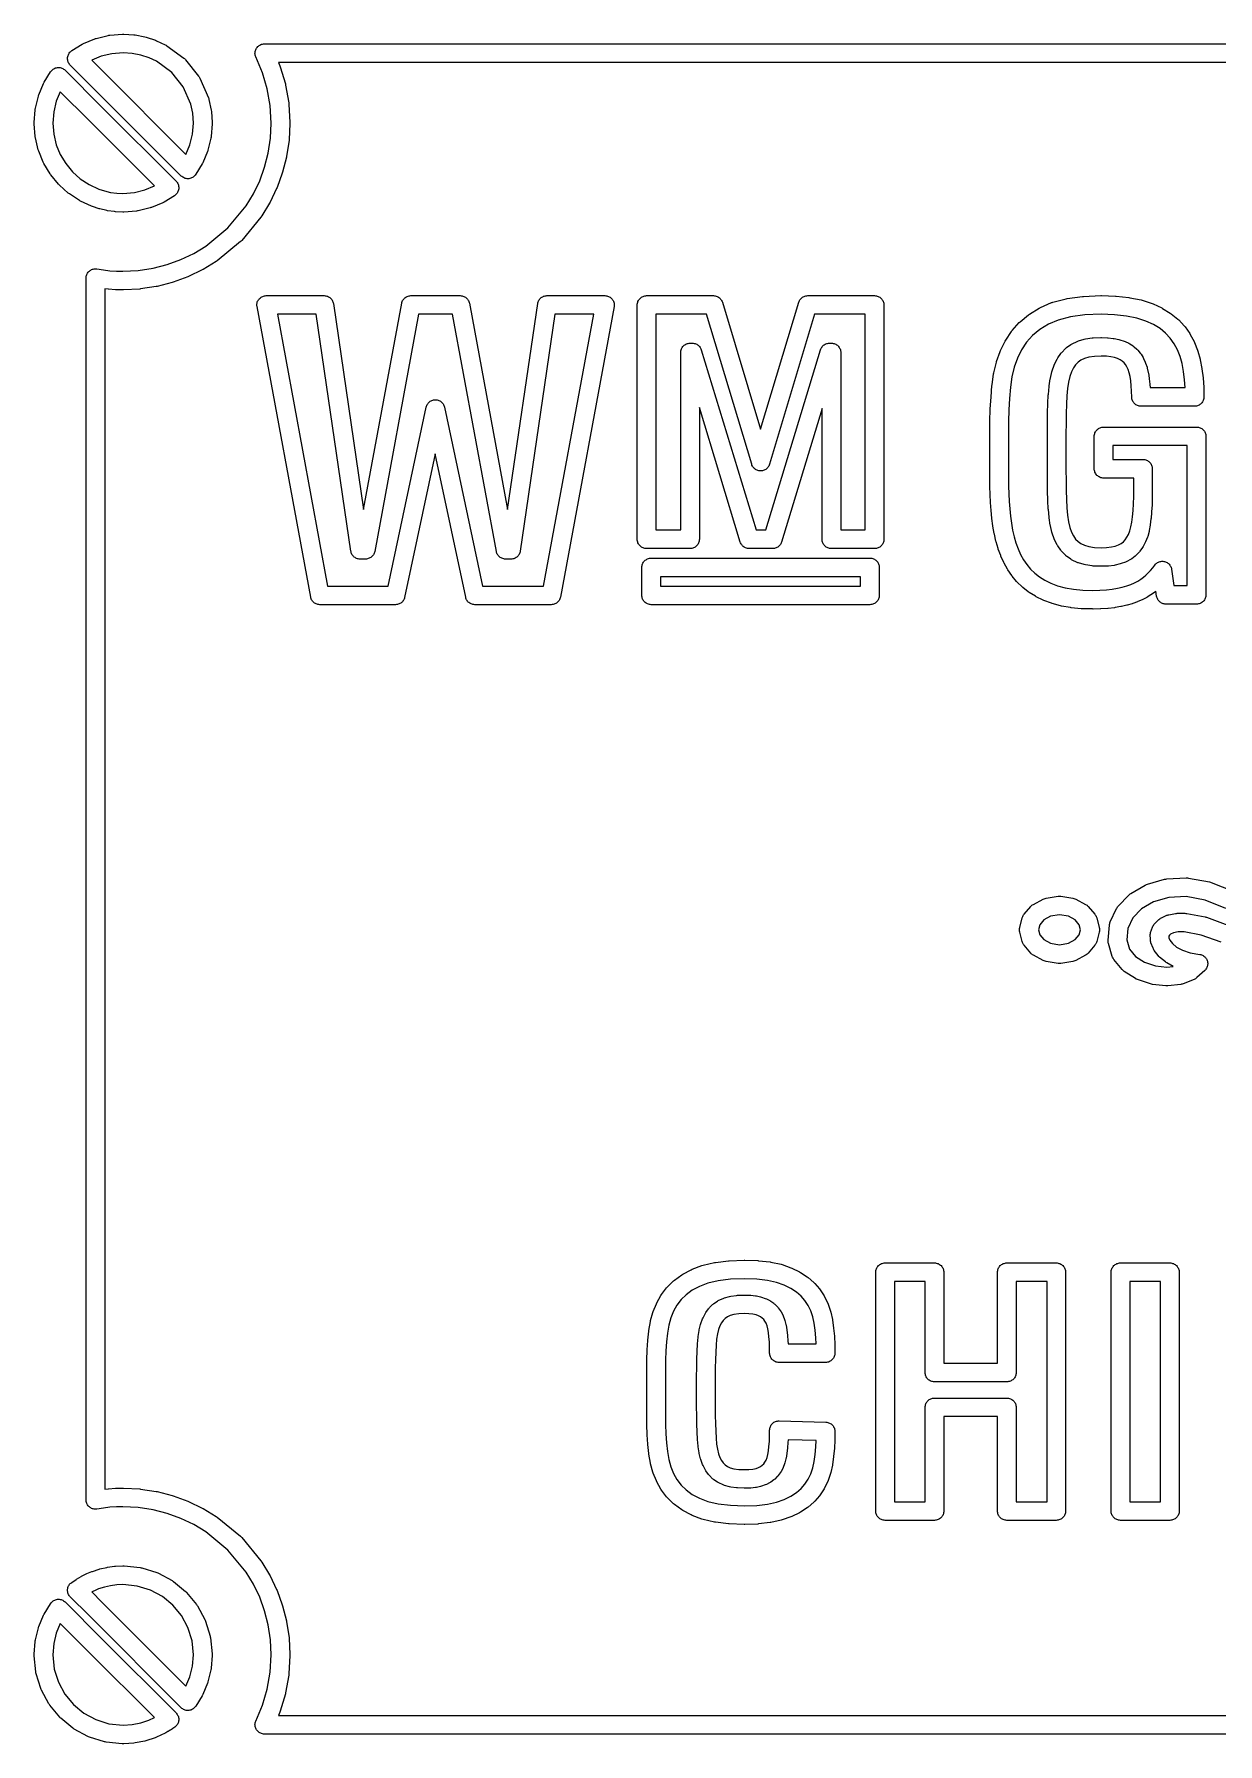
# Model space of a CAD drawing. Header units: millimetres. Extents: x 1.9 to 98.4, y 1.9 to 43.6.
# Drawn here: x 1.9 to 30.75, y 1.9 to 43.57 of the extents above; entities that cross this region are included whole.
import ezdxf

# ---------------------------------------------------------------- set-up
doc = ezdxf.new("R2010")
doc.units = ezdxf.units.MM

msp = doc.modelspace()

# ---------------------------------------------------------------- linework, layer by layer
for points in [[(5.918, 42.53), (5.928, 42.513), (5.937, 42.495), (6.143, 42.021), (6.151, 42), (6.157, 41.977), (6.212, 41.719), (6.216, 41.688), (6.235, 41.417), (6.235, 41.4), (6.235, 41.384), (6.21, 41.074), (6.208, 41.056), (6.204, 41.038), (6.132, 40.745), (6.127, 40.728), (6.121, 40.711), (6.006, 40.437), (5.999, 40.421), (5.99, 40.406), (5.837, 40.154), (5.824, 40.136), (5.809, 40.118), (5.793, 40.102), (5.775, 40.088), (5.756, 40.076), (5.735, 40.065), (5.714, 40.057), (5.692, 40.051), (5.67, 40.047), (5.647, 40.046), (5.624, 40.047), (5.602, 40.05), (5.579, 40.055), (5.558, 40.062), (5.537, 40.072), (5.518, 40.083), (5.499, 40.097), (5.482, 40.112), (3.232, 42.362), (2.777, 42.817), (2.762, 42.834), (2.748, 42.852), (2.737, 42.871), (2.727, 42.892), (2.72, 42.914), (2.714, 42.936), (2.711, 42.958), (2.711, 42.981), (2.712, 43.004), (2.716, 43.026), (2.722, 43.048), (2.73, 43.069), (2.74, 43.09), (2.753, 43.109), (2.767, 43.127), (2.783, 43.143), (2.8, 43.158), (2.819, 43.171), (3.07, 43.324), (3.085, 43.333), (3.101, 43.34), (3.375, 43.455), (3.392, 43.461), (3.409, 43.466), (3.702, 43.538), (3.72, 43.542), (3.738, 43.544), (4.047, 43.569), (4.08, 43.569), (4.329, 43.553), (4.358, 43.55), (4.597, 43.503), (4.625, 43.496), (4.853, 43.422), (4.879, 43.411), (5.094, 43.31), (5.114, 43.3), (5.132, 43.288), (5.544, 42.985), (5.56, 42.973), (5.574, 42.959), (5.587, 42.944), (5.906, 42.546), (5.918, 42.53)], [(5.764, 41.64), (5.718, 41.861), (5.533, 42.286), (5.251, 42.637), (4.881, 42.909), (4.699, 42.995), (4.498, 43.06), (4.286, 43.101), (4.068, 43.115), (3.793, 43.093), (3.534, 43.03), (3.303, 42.933), (3.553, 42.682), (5.598, 40.638), (5.695, 40.87), (5.759, 41.129), (5.781, 41.403), (5.764, 41.64)], [(2.012, 42.092), (2.127, 42.367), (2.134, 42.382), (2.142, 42.397), (2.296, 42.649), (2.309, 42.668), (2.324, 42.685), (2.34, 42.701), (2.358, 42.715), (2.377, 42.728), (2.397, 42.738), (2.418, 42.746), (2.44, 42.752), (2.463, 42.756), (2.486, 42.758), (2.508, 42.757), (2.531, 42.754), (2.553, 42.749), (2.575, 42.741), (2.595, 42.732), (2.615, 42.72), (2.633, 42.707), (2.65, 42.691), (3.55, 41.792), (5.356, 39.985), (5.371, 39.969), (5.384, 39.95), (5.396, 39.931), (5.406, 39.91), (5.413, 39.888), (5.418, 39.866), (5.421, 39.844), (5.422, 39.821), (5.421, 39.798), (5.417, 39.776), (5.411, 39.754), (5.402, 39.733), (5.392, 39.712), (5.38, 39.693), (5.366, 39.675), (5.35, 39.659), (5.332, 39.644), (5.314, 39.631), (5.062, 39.478), (5.047, 39.469), (5.031, 39.462), (4.757, 39.347), (4.74, 39.341), (4.723, 39.336), (4.43, 39.264), (4.412, 39.261), (4.394, 39.258), (4.084, 39.233), (4.055, 39.233), (3.879, 39.241), (3.859, 39.243), (3.687, 39.266), (3.667, 39.27), (3.5, 39.308), (3.481, 39.313), (3.319, 39.365), (3.294, 39.375), (3.028, 39.498), (3.012, 39.506), (2.998, 39.515), (2.755, 39.675), (2.741, 39.685), (2.728, 39.696), (2.513, 39.89), (2.501, 39.902), (2.49, 39.914), (2.305, 40.138), (2.295, 40.151), (2.285, 40.165), (2.135, 40.415), (2.127, 40.43), (2.12, 40.446), (2.008, 40.718), (2.002, 40.735), (1.997, 40.752), (1.928, 41.043), (1.924, 41.06), (1.922, 41.078), (1.898, 41.384), (1.897, 41.402), (1.898, 41.42), (1.923, 41.729), (1.925, 41.747), (1.929, 41.765), (2.001, 42.059), (2.006, 42.076), (2.012, 42.092)], [(3.02, 40.045), (3.234, 39.903), (3.472, 39.793), (3.611, 39.748), (3.758, 39.714), (3.91, 39.694), (4.062, 39.687), (4.339, 39.709), (4.598, 39.773), (4.83, 39.87), (3.228, 41.471), (2.534, 42.165), (2.437, 41.933), (2.374, 41.675), (2.352, 41.402), (2.373, 41.131), (2.435, 40.874), (2.533, 40.634), (2.666, 40.414), (2.829, 40.216), (3.02, 40.045)], [(10.905, 37.111), (10.92, 37.128), (10.936, 37.143), (10.954, 37.157), (10.974, 37.169), (10.994, 37.178), (11.015, 37.186), (11.037, 37.191), (11.059, 37.195), (11.082, 37.196), (12.283, 37.196), (12.306, 37.195), (12.328, 37.191), (12.35, 37.186), (12.371, 37.178), (12.391, 37.169), (12.41, 37.157), (12.428, 37.143), (12.445, 37.128), (12.46, 37.111), (12.473, 37.093), (12.484, 37.074), (12.494, 37.053), (12.501, 37.032), (12.506, 37.01), (13.438, 31.984), (14.173, 37.002), (14.177, 37.023), (14.184, 37.044), (14.192, 37.064), (14.202, 37.083), (14.213, 37.101), (14.227, 37.118), (14.241, 37.133), (14.258, 37.147), (14.275, 37.16), (14.294, 37.171), (14.314, 37.18), (14.334, 37.187), (14.355, 37.192), (14.376, 37.195), (14.398, 37.196), (15.811, 37.196), (15.833, 37.195), (15.855, 37.192), (15.876, 37.186), (15.897, 37.179), (15.917, 37.169), (15.936, 37.158), (15.954, 37.145), (15.97, 37.13), (15.985, 37.114), (15.999, 37.096), (16.01, 37.078), (16.02, 37.058), (16.027, 37.037), (16.033, 37.016), (16.037, 36.994), (16.038, 36.972), (16.037, 36.95), (16.034, 36.928), (14.727, 29.849), (14.722, 29.827), (14.714, 29.805), (14.705, 29.785), (14.694, 29.766), (14.68, 29.747), (14.665, 29.731), (14.649, 29.715), (14.631, 29.702), (14.612, 29.69), (14.591, 29.68), (14.57, 29.673), (14.548, 29.667), (14.526, 29.664), (14.504, 29.663), (12.639, 29.663), (12.617, 29.664), (12.595, 29.667), (12.573, 29.672), (12.553, 29.68), (12.533, 29.689), (12.514, 29.7), (12.496, 29.713), (12.479, 29.728), (12.464, 29.744), (12.451, 29.762), (12.44, 29.781), (12.43, 29.801), (12.422, 29.821), (12.417, 29.843), (11.676, 33.34), (10.929, 29.842), (10.923, 29.821), (10.915, 29.8), (10.906, 29.781), (10.894, 29.762), (10.881, 29.744), (10.866, 29.728), (10.849, 29.713), (10.832, 29.7), (10.813, 29.689), (10.793, 29.68), (10.772, 29.672), (10.751, 29.667), (10.729, 29.664), (10.707, 29.663), (8.861, 29.663), (8.839, 29.664), (8.816, 29.667), (8.795, 29.673), (8.773, 29.68), (8.753, 29.69), (8.734, 29.702), (8.716, 29.715), (8.699, 29.731), (8.684, 29.747), (8.671, 29.766), (8.66, 29.785), (8.65, 29.805), (8.643, 29.827), (8.638, 29.849), (7.331, 36.928), (7.328, 36.95), (7.327, 36.972), (7.328, 36.994), (7.332, 37.016), (7.337, 37.037), (7.345, 37.058), (7.354, 37.078), (7.366, 37.096), (7.379, 37.114), (7.394, 37.13), (7.411, 37.145), (7.428, 37.158), (7.447, 37.169), (7.468, 37.179), (7.488, 37.186), (7.51, 37.192), (7.532, 37.195), (7.554, 37.196), (8.967, 37.196), (8.988, 37.195), (9.01, 37.192), (9.031, 37.187), (9.051, 37.18), (9.071, 37.171), (9.089, 37.16), (9.107, 37.147), (9.123, 37.133), (9.138, 37.118), (9.151, 37.101), (9.163, 37.083), (9.173, 37.064), (9.181, 37.044), (9.187, 37.023), (9.191, 37.002), (9.927, 31.984), (10.858, 37.01), (10.864, 37.032), (10.871, 37.053), (10.88, 37.074), (10.892, 37.093), (10.905, 37.111)], [(18.087, 31.15), (18.075, 31.131), (18.062, 31.113), (18.047, 31.096), (18.031, 31.082), (18.013, 31.068), (17.994, 31.057), (17.973, 31.047), (17.952, 31.04), (17.931, 31.034), (17.909, 31.031), (17.887, 31.03), (16.827, 31.03), (16.805, 31.031), (16.783, 31.034), (16.761, 31.04), (16.74, 31.047), (16.72, 31.057), (16.701, 31.068), (16.683, 31.082), (16.667, 31.096), (16.652, 31.113), (16.638, 31.131), (16.627, 31.15), (16.617, 31.17), (16.61, 31.191), (16.605, 31.213), (16.601, 31.235), (16.6, 31.257), (16.6, 36.969), (16.601, 36.991), (16.605, 37.013), (16.61, 37.035), (16.617, 37.056), (16.627, 37.076), (16.638, 37.095), (16.652, 37.113), (16.667, 37.129), (16.683, 37.144), (16.701, 37.158), (16.72, 37.169), (16.74, 37.179), (16.761, 37.186), (16.783, 37.191), (16.805, 37.195), (16.827, 37.196), (18.457, 37.196), (18.479, 37.195), (18.501, 37.191), (18.523, 37.186), (18.544, 37.178), (18.564, 37.169), (18.583, 37.157), (18.601, 37.144), (18.618, 37.129), (18.633, 37.113), (18.646, 37.095), (18.657, 37.075), (18.667, 37.055), (18.674, 37.034), (19.606, 33.938), (20.538, 37.034), (20.545, 37.055), (20.555, 37.075), (20.566, 37.095), (20.579, 37.113), (20.594, 37.129), (20.611, 37.144), (20.629, 37.157), (20.648, 37.169), (20.668, 37.178), (20.689, 37.186), (20.711, 37.191), (20.733, 37.195), (20.755, 37.196), (22.385, 37.196), (22.407, 37.195), (22.429, 37.191), (22.451, 37.186), (22.472, 37.179), (22.492, 37.169), (22.511, 37.158), (22.529, 37.144), (22.545, 37.129), (22.56, 37.113), (22.574, 37.095), (22.585, 37.076), (22.595, 37.056), (22.602, 37.035), (22.608, 37.013), (22.611, 36.991), (22.612, 36.969), (22.612, 31.257), (22.611, 31.235), (22.608, 31.213), (22.602, 31.191), (22.595, 31.17), (22.585, 31.15), (22.574, 31.131), (22.56, 31.113), (22.545, 31.096), (22.529, 31.082), (22.511, 31.068), (22.492, 31.057), (22.472, 31.047), (22.451, 31.04), (22.429, 31.034), (22.407, 31.031), (22.385, 31.03), (21.334, 31.03), (21.311, 31.031), (21.289, 31.034), (21.268, 31.04), (21.247, 31.047), (21.227, 31.057), (21.208, 31.068), (21.19, 31.082), (21.173, 31.096), (21.158, 31.113), (21.145, 31.131), (21.133, 31.15), (21.124, 31.17), (21.116, 31.191), (21.111, 31.213), (21.108, 31.235), (21.107, 31.257), (21.107, 34.445), (20.117, 31.191), (20.109, 31.17), (20.099, 31.15), (20.088, 31.131), (20.075, 31.113), (20.06, 31.096), (20.043, 31.081), (20.025, 31.068), (20.006, 31.057), (19.986, 31.047), (19.965, 31.04), (19.944, 31.034), (19.922, 31.031), (19.899, 31.03), (19.329, 31.03), (19.307, 31.031), (19.285, 31.034), (19.263, 31.04), (19.242, 31.047), (19.222, 31.057), (19.203, 31.068), (19.185, 31.081), (19.169, 31.096), (19.154, 31.113), (19.14, 31.131), (19.129, 31.15), (19.119, 31.17), (19.112, 31.191), (18.114, 34.472), (18.114, 31.257), (18.112, 31.235), (18.109, 31.213), (18.104, 31.191), (18.096, 31.17), (18.087, 31.15)], [(27.842, 32.788), (27.824, 32.801), (27.807, 32.816), (27.792, 32.832), (27.779, 32.85), (27.768, 32.869), (27.758, 32.89), (27.751, 32.911), (27.745, 32.932), (27.742, 32.954), (27.741, 32.976), (27.741, 33.767), (27.742, 33.789), (27.745, 33.811), (27.751, 33.833), (27.758, 33.854), (27.768, 33.874), (27.779, 33.893), (27.792, 33.911), (27.807, 33.927), (27.824, 33.942), (27.842, 33.956), (27.861, 33.967), (27.881, 33.977), (27.902, 33.984), (27.924, 33.989), (27.946, 33.993), (27.968, 33.994), (30.236, 33.994), (30.259, 33.993), (30.281, 33.989), (30.302, 33.984), (30.323, 33.977), (30.343, 33.967), (30.363, 33.956), (30.38, 33.942), (30.397, 33.927), (30.412, 33.911), (30.425, 33.893), (30.437, 33.874), (30.446, 33.854), (30.454, 33.833), (30.459, 33.811), (30.462, 33.789), (30.463, 33.767), (30.463, 29.904), (30.462, 29.882), (30.459, 29.86), (30.454, 29.839), (30.446, 29.818), (30.437, 29.797), (30.425, 29.778), (30.412, 29.76), (30.397, 29.744), (30.38, 29.729), (30.363, 29.716), (30.343, 29.704), (30.323, 29.695), (30.302, 29.687), (30.281, 29.682), (30.259, 29.679), (30.236, 29.678), (29.487, 29.678), (29.465, 29.679), (29.444, 29.682), (29.423, 29.687), (29.402, 29.694), (29.383, 29.703), (29.364, 29.713), (29.347, 29.726), (29.33, 29.74), (29.315, 29.756), (29.302, 29.772), (29.29, 29.791), (29.28, 29.81), (29.272, 29.83), (29.266, 29.85), (29.262, 29.872), (29.244, 29.992), (29.229, 29.98), (29.215, 29.968), (29.135, 29.91), (29.12, 29.9), (29.033, 29.846), (29.019, 29.838), (28.924, 29.788), (28.91, 29.782), (28.806, 29.737), (28.792, 29.731), (28.68, 29.691), (28.667, 29.686), (28.545, 29.651), (28.534, 29.648), (28.404, 29.618), (28.39, 29.616), (28.249, 29.592), (28.236, 29.59), (28.082, 29.573), (28.071, 29.572), (27.903, 29.561), (27.893, 29.561), (27.713, 29.557), (27.702, 29.558), (27.438, 29.565), (27.423, 29.566), (27.179, 29.59), (27.162, 29.592), (26.939, 29.631), (26.919, 29.636), (26.717, 29.69), (26.696, 29.697), (26.513, 29.766), (26.493, 29.774), (26.326, 29.855), (26.305, 29.867), (26.155, 29.961), (26.133, 29.976), (26, 30.082), (25.982, 30.098), (25.863, 30.215), (25.849, 30.231), (25.743, 30.358), (25.73, 30.375), (25.636, 30.511), (25.625, 30.529), (25.544, 30.675), (25.536, 30.691), (25.466, 30.845), (25.46, 30.859), (25.401, 31.019), (25.396, 31.033), (25.347, 31.199), (25.344, 31.214), (25.305, 31.386), (25.303, 31.397), (25.272, 31.574), (25.271, 31.582), (25.246, 31.762), (25.245, 31.77), (25.226, 31.955), (25.226, 31.962), (25.213, 32.151), (25.213, 32.156), (25.205, 32.347), (25.204, 32.349), (25.198, 32.541), (25.198, 32.544), (25.195, 32.738), (25.195, 32.74), (25.194, 32.935), (25.194, 32.936), (25.194, 33.837), (25.194, 33.84), (25.197, 34.133), (25.197, 34.138), (25.207, 34.428), (25.207, 34.433), (25.224, 34.719), (25.224, 34.724), (25.247, 35.006), (25.249, 35.019), (25.287, 35.292), (25.291, 35.314), (25.354, 35.571), (25.36, 35.594), (25.447, 35.837), (25.457, 35.86), (25.567, 36.087), (25.582, 36.113), (25.72, 36.323), (25.73, 36.337), (25.742, 36.35), (25.912, 36.538), (25.936, 36.561), (26.138, 36.728), (26.162, 36.746), (26.396, 36.891), (26.411, 36.9), (26.427, 36.907), (26.701, 37.025), (26.717, 37.032), (26.734, 37.037), (27.057, 37.121), (27.084, 37.126), (27.457, 37.177), (27.479, 37.179), (27.901, 37.196), (27.918, 37.196), (28.261, 37.184), (28.278, 37.183), (28.587, 37.149), (28.608, 37.146), (28.883, 37.09), (28.908, 37.083), (29.149, 37.004), (29.174, 36.995), (29.385, 36.897), (29.407, 36.885), (29.593, 36.771), (29.617, 36.754), (29.777, 36.625), (29.801, 36.603), (29.936, 36.458), (29.956, 36.435), (30.068, 36.275), (30.083, 36.252), (30.176, 36.08), (30.187, 36.055), (30.26, 35.87), (30.268, 35.845), (30.321, 35.647), (30.325, 35.629), (30.363, 35.421), (30.365, 35.409), (30.392, 35.196), (30.393, 35.185), (30.409, 34.967), (30.41, 34.956), (30.415, 34.733), (30.415, 34.71), (30.412, 34.688), (30.407, 34.666), (30.4, 34.644), (30.39, 34.624), (30.379, 34.604), (30.366, 34.586), (30.351, 34.569), (30.334, 34.554), (30.316, 34.54), (30.297, 34.528), (30.277, 34.518), (30.255, 34.511), (30.233, 34.505), (30.211, 34.502), (30.188, 34.501), (28.881, 34.501), (28.859, 34.502), (28.837, 34.505), (28.816, 34.51), (28.795, 34.517), (28.775, 34.527), (28.756, 34.538), (28.738, 34.551), (28.722, 34.566), (28.707, 34.582), (28.694, 34.599), (28.682, 34.618), (28.673, 34.638), (28.665, 34.658), (28.659, 34.68), (28.656, 34.701), (28.654, 34.723), (28.651, 34.869), (28.644, 34.999), (28.632, 35.118), (28.615, 35.224), (28.594, 35.316), (28.567, 35.395), (28.537, 35.461), (28.503, 35.516), (28.467, 35.561), (28.424, 35.599), (28.372, 35.633), (28.311, 35.662), (28.237, 35.686), (28.145, 35.705), (28.036, 35.717), (27.911, 35.721), (27.746, 35.714), (27.609, 35.693), (27.5, 35.662), (27.416, 35.622), (27.347, 35.573), (27.287, 35.51), (27.234, 35.434), (27.188, 35.341), (27.148, 35.226), (27.115, 35.089), (27.091, 34.931), (27.074, 34.752), (27.064, 34.549), (27.057, 34.326), (27.052, 34.086), (27.051, 33.826), (27.051, 32.947), (27.052, 32.688), (27.057, 32.447), (27.064, 32.224), (27.074, 32.022), (27.091, 31.842), (27.115, 31.685), (27.148, 31.548), (27.188, 31.432), (27.234, 31.339), (27.287, 31.263), (27.347, 31.201), (27.416, 31.151), (27.5, 31.111), (27.609, 31.08), (27.746, 31.059), (27.911, 31.052), (28.043, 31.057), (28.158, 31.071), (28.253, 31.093), (28.33, 31.122), (28.394, 31.157), (28.45, 31.199), (28.497, 31.247), (28.539, 31.305), (28.576, 31.375), (28.609, 31.46), (28.636, 31.559), (28.656, 31.674), (28.673, 31.808), (28.686, 31.959), (28.696, 32.123), (28.702, 32.3), (28.702, 32.749), (27.968, 32.749), (27.946, 32.751), (27.924, 32.754), (27.902, 32.759), (27.881, 32.767), (27.861, 32.776), (27.842, 32.788)], [(13.694, 30.853), (13.68, 30.838), (13.663, 30.824), (13.646, 30.811), (13.627, 30.8), (13.607, 30.791), (13.587, 30.784), (13.566, 30.779), (13.545, 30.776), (13.523, 30.775), (13.389, 30.775), (13.366, 30.776), (13.344, 30.78), (13.322, 30.785), (13.301, 30.793), (13.281, 30.803), (13.261, 30.814), (13.243, 30.828), (13.227, 30.843), (13.212, 30.86), (13.199, 30.878), (13.187, 30.897), (13.178, 30.918), (13.171, 30.939), (13.165, 30.961), (12.094, 36.742), (11.27, 36.742), (10.199, 30.961), (10.194, 30.939), (10.187, 30.918), (10.177, 30.897), (10.166, 30.878), (10.153, 30.86), (10.138, 30.843), (10.121, 30.828), (10.103, 30.814), (10.084, 30.803), (10.064, 30.793), (10.043, 30.785), (10.021, 30.78), (9.999, 30.776), (9.976, 30.775), (9.842, 30.775), (9.82, 30.776), (9.799, 30.779), (9.778, 30.784), (9.757, 30.791), (9.738, 30.8), (9.719, 30.811), (9.701, 30.824), (9.685, 30.838), (9.67, 30.853), (9.657, 30.87), (9.645, 30.888), (9.635, 30.907), (9.627, 30.927), (9.621, 30.948), (9.617, 30.969), (8.771, 36.742), (7.826, 36.742), (9.05, 30.117), (10.523, 30.117), (11.456, 34.478), (11.461, 34.499), (11.469, 34.52), (11.479, 34.54), (11.49, 34.559), (11.503, 34.576), (11.518, 34.592), (11.535, 34.607), (11.553, 34.62), (11.572, 34.631), (11.592, 34.641), (11.612, 34.648), (11.634, 34.653), (11.656, 34.656), (11.678, 34.657), (11.7, 34.656), (11.722, 34.653), (11.743, 34.648), (11.764, 34.64), (11.784, 34.631), (11.803, 34.62), (11.821, 34.607), (11.837, 34.592), (11.852, 34.576), (11.865, 34.558), (11.877, 34.539), (11.886, 34.52), (11.894, 34.499), (11.9, 34.478), (12.823, 30.117), (14.315, 30.117), (15.538, 36.742), (14.594, 36.742), (13.748, 30.969), (13.744, 30.948), (13.737, 30.927), (13.729, 30.907), (13.72, 30.888), (13.708, 30.87), (13.694, 30.853)], [(19.75, 32.975), (19.732, 32.961), (19.713, 32.95), (19.693, 32.94), (19.672, 32.933), (19.65, 32.927), (19.628, 32.924), (19.606, 32.923), (19.584, 32.924), (19.562, 32.927), (19.54, 32.933), (19.519, 32.94), (19.499, 32.95), (19.48, 32.961), (19.462, 32.975), (19.445, 32.99), (19.43, 33.006), (19.417, 33.024), (19.406, 33.043), (19.396, 33.064), (19.389, 33.085), (18.288, 36.742), (17.054, 36.742), (17.054, 31.484), (17.66, 31.484), (17.66, 35.81), (17.661, 35.832), (17.664, 35.854), (17.669, 35.876), (17.677, 35.897), (17.686, 35.917), (17.698, 35.936), (17.711, 35.954), (17.726, 35.971), (17.743, 35.986), (17.76, 35.999), (17.78, 36.01), (17.8, 36.02), (17.821, 36.027), (17.842, 36.033), (17.864, 36.036), (17.887, 36.037), (17.944, 36.037), (17.966, 36.036), (17.988, 36.033), (18.009, 36.027), (18.03, 36.02), (18.05, 36.01), (18.07, 35.999), (18.087, 35.986), (18.104, 35.971), (18.119, 35.954), (18.132, 35.936), (18.144, 35.917), (18.153, 35.897), (18.161, 35.876), (19.497, 31.484), (19.731, 31.484), (21.068, 35.876), (21.075, 35.897), (21.085, 35.917), (21.096, 35.936), (21.109, 35.954), (21.124, 35.971), (21.141, 35.986), (21.159, 35.999), (21.178, 36.01), (21.198, 36.02), (21.219, 36.027), (21.24, 36.033), (21.262, 36.036), (21.285, 36.037), (21.334, 36.037), (21.356, 36.036), (21.378, 36.033), (21.4, 36.027), (21.42, 36.02), (21.441, 36.01), (21.46, 35.999), (21.478, 35.986), (21.494, 35.971), (21.509, 35.954), (21.522, 35.936), (21.534, 35.917), (21.543, 35.897), (21.551, 35.876), (21.556, 35.854), (21.56, 35.832), (21.561, 35.81), (21.561, 31.484), (22.158, 31.484), (22.158, 36.742), (20.924, 36.742), (19.823, 33.085), (19.816, 33.064), (19.806, 33.043), (19.795, 33.024), (19.782, 33.006), (19.767, 32.99), (19.75, 32.975)], [(29.036, 33.177), (29.055, 33.165), (29.073, 33.152), (29.09, 33.137), (29.105, 33.12), (29.118, 33.102), (29.129, 33.083), (29.139, 33.063), (29.146, 33.042), (29.152, 33.021), (29.155, 32.999), (29.156, 32.976), (29.156, 32.296), (29.156, 32.288), (29.149, 32.104), (29.149, 32.099), (29.139, 31.928), (29.138, 31.922), (29.125, 31.765), (29.124, 31.757), (29.106, 31.613), (29.104, 31.6), (29.081, 31.469), (29.076, 31.449), (29.044, 31.329), (29.036, 31.307), (28.994, 31.199), (28.984, 31.175), (28.933, 31.079), (28.916, 31.053), (28.856, 30.968), (28.845, 30.955), (28.834, 30.942), (28.762, 30.869), (28.75, 30.857), (28.736, 30.846), (28.654, 30.784), (28.626, 30.766), (28.533, 30.716), (28.503, 30.702), (28.397, 30.663), (28.37, 30.655), (28.249, 30.627), (28.225, 30.622), (28.089, 30.605), (28.07, 30.604), (27.919, 30.598), (27.9, 30.598), (27.714, 30.606), (27.691, 30.609), (27.527, 30.633), (27.498, 30.639), (27.356, 30.68), (27.338, 30.686), (27.321, 30.693), (27.202, 30.75), (27.184, 30.76), (27.167, 30.771), (27.066, 30.844), (27.05, 30.856), (27.036, 30.87), (26.949, 30.959), (26.936, 30.973), (26.925, 30.988), (26.851, 31.094), (26.842, 31.108), (26.834, 31.124), (26.774, 31.246), (26.763, 31.271), (26.715, 31.41), (26.709, 31.431), (26.672, 31.587), (26.668, 31.605), (26.641, 31.779), (26.639, 31.794), (26.622, 31.986), (26.621, 31.994), (26.611, 32.203), (26.611, 32.207), (26.603, 32.433), (26.603, 32.437), (26.599, 32.681), (26.599, 32.684), (26.597, 32.945), (26.597, 32.946), (26.597, 33.827), (26.597, 33.828), (26.599, 34.09), (26.599, 34.093), (26.603, 34.336), (26.603, 34.34), (26.611, 34.566), (26.611, 34.57), (26.621, 34.779), (26.622, 34.788), (26.639, 34.979), (26.641, 34.994), (26.668, 35.168), (26.672, 35.186), (26.709, 35.342), (26.715, 35.363), (26.763, 35.502), (26.774, 35.528), (26.834, 35.65), (26.842, 35.665), (26.851, 35.68), (26.925, 35.785), (26.936, 35.8), (26.949, 35.814), (27.036, 35.904), (27.05, 35.917), (27.066, 35.929), (27.167, 36.002), (27.184, 36.013), (27.202, 36.023), (27.321, 36.08), (27.339, 36.087), (27.356, 36.093), (27.498, 36.134), (27.527, 36.14), (27.691, 36.165), (27.714, 36.167), (27.9, 36.175), (27.918, 36.175), (28.06, 36.17), (28.077, 36.169), (28.205, 36.155), (28.226, 36.152), (28.341, 36.128), (28.365, 36.122), (28.466, 36.089), (28.493, 36.078), (28.582, 36.036), (28.609, 36.021), (28.687, 35.969), (28.701, 35.959), (28.714, 35.949), (28.782, 35.888), (28.794, 35.876), (28.806, 35.863), (28.864, 35.792), (28.882, 35.766), (28.931, 35.686), (28.944, 35.662), (28.985, 35.572), (28.994, 35.55), (29.028, 35.45), (29.033, 35.429), (29.059, 35.319), (29.062, 35.303), (29.081, 35.183), (29.082, 35.171), (29.096, 35.041), (29.097, 35.031), (29.101, 34.954), (29.955, 34.954), (29.941, 35.145), (29.915, 35.346), (29.88, 35.538), (29.833, 35.715), (29.769, 35.876), (29.69, 36.025), (29.594, 36.16), (29.48, 36.282), (29.344, 36.392), (29.182, 36.491), (28.995, 36.577), (28.779, 36.648), (28.527, 36.699), (28.237, 36.731), (27.911, 36.742), (27.508, 36.726), (27.159, 36.678), (26.865, 36.602), (26.622, 36.497), (26.415, 36.368), (26.237, 36.222), (26.09, 36.058), (25.969, 35.876), (25.87, 35.673), (25.792, 35.453), (25.735, 35.218), (25.699, 34.963), (25.677, 34.69), (25.661, 34.409), (25.651, 34.125), (25.648, 33.836), (25.648, 32.937), (25.649, 32.745), (25.652, 32.554), (25.658, 32.365), (25.666, 32.178), (25.679, 31.997), (25.696, 31.82), (25.72, 31.647), (25.749, 31.48), (25.785, 31.32), (25.829, 31.169), (25.883, 31.025), (25.945, 30.887), (26.017, 30.759), (26.098, 30.641), (26.19, 30.531), (26.292, 30.43), (26.406, 30.339), (26.535, 30.258), (26.682, 30.187), (26.845, 30.126), (27.028, 30.076), (27.232, 30.041), (27.459, 30.019), (27.71, 30.011), (27.88, 30.015), (28.037, 30.024), (28.18, 30.04), (28.308, 30.062), (28.425, 30.089), (28.534, 30.12), (28.632, 30.155), (28.72, 30.194), (28.801, 30.236), (28.875, 30.282), (28.941, 30.33), (29.001, 30.382), (29.059, 30.439), (29.115, 30.499), (29.167, 30.561), (29.218, 30.63), (29.232, 30.648), (29.248, 30.663), (29.265, 30.677), (29.284, 30.69), (29.304, 30.7), (29.324, 30.709), (29.345, 30.715), (29.367, 30.719), (29.389, 30.721), (29.412, 30.721), (29.434, 30.719), (29.456, 30.715), (29.477, 30.708), (29.498, 30.7), (29.517, 30.689), (29.536, 30.677), (29.553, 30.663), (29.569, 30.647), (29.583, 30.63), (29.595, 30.611), (29.605, 30.591), (29.614, 30.571), (29.62, 30.55), (29.625, 30.528), (29.683, 30.131), (30.009, 30.131), (30.009, 33.54), (28.195, 33.54), (28.195, 33.203), (28.929, 33.203), (28.951, 33.202), (28.973, 33.199), (28.995, 33.194), (29.016, 33.186), (29.036, 33.177)], [(16.739, 30.677), (16.75, 30.696), (16.763, 30.714), (16.778, 30.731), (16.795, 30.746), (16.813, 30.759), (16.832, 30.77), (16.852, 30.78), (16.873, 30.787), (16.894, 30.793), (16.917, 30.796), (16.939, 30.797), (22.273, 30.797), (22.296, 30.796), (22.318, 30.793), (22.339, 30.787), (22.36, 30.78), (22.38, 30.77), (22.399, 30.759), (22.417, 30.746), (22.434, 30.731), (22.449, 30.714), (22.462, 30.696), (22.473, 30.677), (22.483, 30.657), (22.49, 30.636), (22.496, 30.615), (22.499, 30.593), (22.5, 30.57), (22.5, 29.89), (22.499, 29.868), (22.496, 29.845), (22.49, 29.824), (22.483, 29.803), (22.473, 29.783), (22.462, 29.764), (22.449, 29.746), (22.434, 29.729), (22.417, 29.714), (22.399, 29.701), (22.38, 29.69), (22.36, 29.68), (22.339, 29.673), (22.318, 29.667), (22.296, 29.664), (22.273, 29.663), (16.939, 29.663), (16.917, 29.664), (16.894, 29.667), (16.873, 29.673), (16.852, 29.68), (16.832, 29.69), (16.813, 29.701), (16.795, 29.714), (16.778, 29.729), (16.763, 29.746), (16.75, 29.764), (16.739, 29.783), (16.729, 29.803), (16.722, 29.824), (16.716, 29.845), (16.713, 29.868), (16.712, 29.89), (16.712, 30.57), (16.713, 30.593), (16.716, 30.615), (16.722, 30.636), (16.729, 30.657), (16.739, 30.677)], [(22.046, 30.343), (17.166, 30.343), (17.166, 30.117), (22.046, 30.117), (22.046, 30.343)], [(27.802, 21.451), (27.796, 21.432), (27.788, 21.413), (27.778, 21.394), (27.767, 21.377), (27.755, 21.361), (27.594, 21.172), (27.58, 21.156), (27.564, 21.142), (27.547, 21.129), (27.528, 21.118), (27.291, 20.991), (27.268, 20.981), (27.244, 20.972), (27.22, 20.967), (26.928, 20.92), (26.905, 20.918), (26.881, 20.918), (26.857, 20.92), (26.566, 20.967), (26.541, 20.972), (26.517, 20.981), (26.494, 20.991), (26.257, 21.118), (26.238, 21.129), (26.221, 21.142), (26.205, 21.156), (26.191, 21.172), (26.03, 21.361), (26.018, 21.377), (26.007, 21.394), (25.997, 21.413), (25.99, 21.432), (25.984, 21.451), (25.925, 21.683), (25.92, 21.705), (25.918, 21.727), (25.918, 21.75), (25.92, 21.772), (25.925, 21.794), (25.984, 22.026), (25.99, 22.045), (25.997, 22.065), (26.007, 22.083), (26.018, 22.1), (26.03, 22.117), (26.191, 22.305), (26.205, 22.321), (26.221, 22.335), (26.238, 22.348), (26.257, 22.359), (26.494, 22.486), (26.517, 22.497), (26.541, 22.505), (26.566, 22.51), (26.857, 22.557), (26.881, 22.559), (26.905, 22.559), (26.928, 22.557), (27.22, 22.51), (27.244, 22.505), (27.268, 22.497), (27.291, 22.486), (27.528, 22.359), (27.547, 22.348), (27.564, 22.335), (27.58, 22.321), (27.594, 22.305), (27.755, 22.117), (27.767, 22.1), (27.778, 22.083), (27.788, 22.065), (27.796, 22.045), (27.802, 22.026), (27.86, 21.794), (27.865, 21.772), (27.867, 21.75), (27.867, 21.727), (27.865, 21.705), (27.86, 21.683), (27.802, 21.451)], [(26.509, 21.979), (26.411, 21.863), (26.379, 21.739), (26.411, 21.614), (26.509, 21.498), (26.675, 21.409), (26.893, 21.374), (27.11, 21.409), (27.276, 21.498), (27.374, 21.614), (27.406, 21.739), (27.374, 21.863), (27.276, 21.979), (27.11, 22.068), (26.893, 22.103), (26.675, 22.068), (26.509, 21.979)], [(21.385, 8.895), (21.36, 8.708), (21.357, 8.691), (21.318, 8.512), (21.311, 8.486), (21.254, 8.318), (21.243, 8.292), (21.168, 8.136), (21.153, 8.111), (21.059, 7.966), (21.04, 7.941), (20.925, 7.808), (20.901, 7.785), (20.763, 7.666), (20.739, 7.648), (20.578, 7.543), (20.555, 7.53), (20.371, 7.438), (20.345, 7.427), (20.132, 7.352), (20.105, 7.345), (19.858, 7.291), (19.836, 7.288), (19.555, 7.256), (19.537, 7.254), (19.221, 7.244), (19.205, 7.244), (18.844, 7.256), (18.825, 7.258), (18.505, 7.296), (18.481, 7.3), (18.204, 7.364), (18.174, 7.373), (17.939, 7.462), (17.911, 7.475), (17.71, 7.585), (17.685, 7.601), (17.511, 7.728), (17.486, 7.748), (17.338, 7.892), (17.326, 7.904), (17.315, 7.918), (17.194, 8.078), (17.177, 8.104), (17.079, 8.279), (17.067, 8.304), (16.99, 8.491), (16.982, 8.516), (16.925, 8.717), (16.92, 8.741), (16.885, 8.955), (16.883, 8.97), (16.861, 9.193), (16.86, 9.2), (16.845, 9.428), (16.845, 9.434), (16.835, 9.668), (16.835, 9.674), (16.832, 9.912), (16.832, 9.915), (16.832, 11.013), (16.832, 11.016), (16.835, 11.254), (16.835, 11.26), (16.845, 11.494), (16.845, 11.5), (16.86, 11.728), (16.861, 11.735), (16.883, 11.958), (16.885, 11.973), (16.92, 12.187), (16.925, 12.211), (16.982, 12.412), (16.99, 12.437), (17.067, 12.624), (17.079, 12.649), (17.177, 12.824), (17.194, 12.851), (17.315, 13.011), (17.326, 13.024), (17.338, 13.036), (17.486, 13.18), (17.511, 13.2), (17.685, 13.327), (17.71, 13.343), (17.911, 13.453), (17.939, 13.466), (18.174, 13.555), (18.204, 13.564), (18.481, 13.628), (18.505, 13.632), (18.825, 13.67), (18.844, 13.672), (19.205, 13.684), (19.221, 13.684), (19.537, 13.674), (19.555, 13.672), (19.836, 13.641), (19.858, 13.637), (20.105, 13.584), (20.132, 13.576), (20.345, 13.501), (20.371, 13.49), (20.555, 13.398), (20.578, 13.385), (20.739, 13.28), (20.763, 13.262), (20.901, 13.143), (20.925, 13.12), (21.04, 12.987), (21.059, 12.962), (21.153, 12.817), (21.168, 12.792), (21.243, 12.636), (21.254, 12.61), (21.311, 12.442), (21.318, 12.416), (21.357, 12.237), (21.36, 12.22), (21.385, 12.033), (21.386, 12.024), (21.405, 11.834), (21.405, 11.825), (21.416, 11.631), (21.416, 11.622), (21.42, 11.425), (21.419, 11.402), (21.416, 11.38), (21.411, 11.358), (21.404, 11.336), (21.395, 11.316), (21.383, 11.297), (21.37, 11.278), (21.355, 11.261), (21.339, 11.246), (21.321, 11.233), (21.301, 11.221), (21.281, 11.211), (21.26, 11.203), (21.238, 11.198), (21.216, 11.195), (21.193, 11.193), (20.054, 11.193), (20.031, 11.195), (20.01, 11.198), (19.988, 11.203), (19.967, 11.21), (19.947, 11.22), (19.928, 11.231), (19.91, 11.244), (19.894, 11.259), (19.879, 11.275), (19.866, 11.293), (19.854, 11.312), (19.845, 11.332), (19.837, 11.352), (19.831, 11.374), (19.828, 11.396), (19.827, 11.418), (19.825, 11.563), (19.82, 11.695), (19.811, 11.815), (19.8, 11.921), (19.784, 12.011), (19.764, 12.087), (19.739, 12.15), (19.712, 12.201), (19.682, 12.241), (19.647, 12.275), (19.606, 12.304), (19.557, 12.33), (19.495, 12.351), (19.417, 12.368), (19.323, 12.379), (19.214, 12.382), (19.073, 12.377), (18.957, 12.36), (18.866, 12.335), (18.798, 12.304), (18.743, 12.265), (18.694, 12.218), (18.652, 12.16), (18.615, 12.087), (18.583, 11.996), (18.555, 11.886), (18.534, 11.758), (18.521, 11.612), (18.512, 11.445), (18.505, 11.26), (18.502, 11.061), (18.5, 10.846), (18.5, 10.115), (18.502, 9.9), (18.505, 9.701), (18.512, 9.517), (18.521, 9.35), (18.534, 9.203), (18.555, 9.075), (18.583, 8.966), (18.615, 8.874), (18.652, 8.802), (18.694, 8.744), (18.743, 8.696), (18.798, 8.658), (18.866, 8.627), (18.957, 8.601), (19.073, 8.585), (19.214, 8.579), (19.323, 8.583), (19.417, 8.594), (19.495, 8.61), (19.557, 8.632), (19.606, 8.657), (19.647, 8.686), (19.682, 8.72), (19.712, 8.761), (19.739, 8.812), (19.764, 8.875), (19.784, 8.95), (19.8, 9.04), (19.811, 9.147), (19.82, 9.267), (19.825, 9.398), (19.827, 9.544), (19.828, 9.566), (19.832, 9.588), (19.837, 9.61), (19.845, 9.631), (19.855, 9.651), (19.867, 9.671), (19.881, 9.688), (19.896, 9.705), (19.913, 9.72), (19.932, 9.733), (19.951, 9.744), (19.972, 9.753), (19.993, 9.76), (20.015, 9.765), (20.038, 9.767), (20.06, 9.768), (21.2, 9.735), (21.222, 9.733), (21.244, 9.729), (21.265, 9.723), (21.286, 9.715), (21.305, 9.705), (21.324, 9.693), (21.341, 9.68), (21.357, 9.664), (21.372, 9.648), (21.385, 9.63), (21.396, 9.61), (21.405, 9.59), (21.412, 9.569), (21.417, 9.548), (21.419, 9.526), (21.42, 9.504), (21.416, 9.306), (21.416, 9.297), (21.405, 9.103), (21.405, 9.094), (21.386, 8.904), (21.385, 8.895)], [(24.063, 7.504), (24.055, 7.483), (24.046, 7.463), (24.034, 7.444), (24.021, 7.426), (24.006, 7.41), (23.99, 7.395), (23.972, 7.382), (23.953, 7.37), (23.933, 7.361), (23.912, 7.353), (23.89, 7.348), (23.868, 7.344), (23.846, 7.343), (22.64, 7.343), (22.617, 7.344), (22.595, 7.348), (22.574, 7.353), (22.553, 7.361), (22.533, 7.37), (22.513, 7.382), (22.496, 7.395), (22.479, 7.41), (22.464, 7.426), (22.451, 7.444), (22.439, 7.463), (22.43, 7.483), (22.422, 7.504), (22.417, 7.526), (22.414, 7.548), (22.413, 7.57), (22.413, 13.391), (22.414, 13.413), (22.417, 13.435), (22.422, 13.457), (22.43, 13.478), (22.439, 13.498), (22.451, 13.517), (22.464, 13.535), (22.479, 13.552), (22.496, 13.567), (22.513, 13.58), (22.533, 13.591), (22.553, 13.601), (22.574, 13.608), (22.595, 13.614), (22.617, 13.617), (22.64, 13.618), (23.846, 13.618), (23.868, 13.617), (23.89, 13.614), (23.912, 13.608), (23.933, 13.601), (23.953, 13.591), (23.972, 13.58), (23.99, 13.567), (24.006, 13.552), (24.021, 13.535), (24.034, 13.517), (24.046, 13.498), (24.055, 13.478), (24.063, 13.457), (24.068, 13.435), (24.072, 13.413), (24.073, 13.391), (24.073, 11.173), (25.382, 11.173), (25.382, 13.391), (25.383, 13.413), (25.387, 13.435), (25.392, 13.457), (25.4, 13.478), (25.409, 13.498), (25.421, 13.517), (25.434, 13.535), (25.449, 13.552), (25.465, 13.567), (25.483, 13.58), (25.502, 13.591), (25.522, 13.601), (25.543, 13.608), (25.565, 13.614), (25.587, 13.617), (25.609, 13.618), (26.816, 13.618), (26.838, 13.617), (26.86, 13.614), (26.881, 13.608), (26.902, 13.601), (26.923, 13.591), (26.942, 13.58), (26.96, 13.567), (26.976, 13.552), (26.991, 13.535), (27.004, 13.517), (27.016, 13.498), (27.025, 13.478), (27.033, 13.457), (27.038, 13.435), (27.041, 13.413), (27.042, 13.391), (27.042, 7.57), (27.041, 7.548), (27.038, 7.526), (27.033, 7.504), (27.025, 7.483), (27.016, 7.463), (27.004, 7.444), (26.991, 7.426), (26.976, 7.41), (26.96, 7.395), (26.942, 7.382), (26.923, 7.37), (26.902, 7.361), (26.881, 7.353), (26.86, 7.348), (26.838, 7.344), (26.816, 7.343), (25.609, 7.343), (25.587, 7.344), (25.565, 7.348), (25.543, 7.353), (25.522, 7.361), (25.502, 7.37), (25.483, 7.382), (25.465, 7.395), (25.449, 7.41), (25.434, 7.426), (25.421, 7.444), (25.409, 7.463), (25.4, 7.483), (25.392, 7.504), (25.387, 7.526), (25.383, 7.548), (25.382, 7.57), (25.382, 9.871), (24.073, 9.871), (24.073, 7.57), (24.072, 7.548), (24.068, 7.526), (24.063, 7.504)], [(28.179, 13.498), (28.19, 13.517), (28.203, 13.535), (28.218, 13.552), (28.235, 13.567), (28.253, 13.58), (28.272, 13.591), (28.292, 13.601), (28.313, 13.608), (28.335, 13.614), (28.357, 13.617), (28.379, 13.618), (29.585, 13.618), (29.607, 13.617), (29.629, 13.614), (29.651, 13.608), (29.672, 13.601), (29.692, 13.591), (29.711, 13.58), (29.729, 13.567), (29.746, 13.552), (29.761, 13.535), (29.774, 13.517), (29.785, 13.498), (29.795, 13.478), (29.802, 13.457), (29.808, 13.435), (29.811, 13.413), (29.812, 13.391), (29.812, 7.57), (29.811, 7.548), (29.808, 7.526), (29.802, 7.504), (29.795, 7.483), (29.785, 7.463), (29.774, 7.444), (29.761, 7.426), (29.746, 7.41), (29.729, 7.395), (29.711, 7.382), (29.692, 7.37), (29.672, 7.361), (29.651, 7.353), (29.629, 7.348), (29.607, 7.344), (29.585, 7.343), (28.379, 7.343), (28.357, 7.344), (28.335, 7.348), (28.313, 7.353), (28.292, 7.361), (28.272, 7.37), (28.253, 7.382), (28.235, 7.395), (28.218, 7.41), (28.203, 7.426), (28.19, 7.444), (28.179, 7.463), (28.169, 7.483), (28.162, 7.504), (28.156, 7.526), (28.153, 7.548), (28.152, 7.57), (28.152, 13.391), (28.153, 13.413), (28.156, 13.435), (28.162, 13.457), (28.169, 13.478), (28.179, 13.498)], [(20.248, 8.97), (20.23, 8.863), (20.225, 8.842), (20.199, 8.745), (20.191, 8.722), (20.157, 8.634), (20.146, 8.609), (20.104, 8.531), (20.086, 8.504), (20.036, 8.436), (20.025, 8.422), (20.012, 8.409), (19.953, 8.35), (19.94, 8.338), (19.926, 8.327), (19.856, 8.278), (19.842, 8.269), (19.827, 8.26), (19.749, 8.22), (19.72, 8.208), (19.631, 8.177), (19.605, 8.17), (19.503, 8.148), (19.481, 8.144), (19.366, 8.131), (19.348, 8.13), (19.221, 8.125), (19.204, 8.125), (19.043, 8.132), (19.02, 8.134), (18.879, 8.154), (18.85, 8.16), (18.728, 8.194), (18.711, 8.2), (18.694, 8.206), (18.59, 8.254), (18.573, 8.263), (18.556, 8.274), (18.468, 8.334), (18.453, 8.346), (18.438, 8.359), (18.363, 8.433), (18.35, 8.447), (18.338, 8.462), (18.274, 8.55), (18.265, 8.564), (18.256, 8.58), (18.204, 8.681), (18.193, 8.708), (18.151, 8.823), (18.145, 8.845), (18.112, 8.974), (18.109, 8.993), (18.085, 9.137), (18.083, 9.153), (18.068, 9.312), (18.068, 9.321), (18.058, 9.495), (18.058, 9.499), (18.052, 9.687), (18.052, 9.69), (18.048, 9.893), (18.048, 9.896), (18.046, 10.113), (18.046, 10.115), (18.046, 10.847), (18.046, 10.848), (18.048, 11.065), (18.048, 11.068), (18.052, 11.271), (18.052, 11.274), (18.058, 11.463), (18.058, 11.467), (18.068, 11.64), (18.068, 11.649), (18.083, 11.808), (18.085, 11.824), (18.109, 11.968), (18.112, 11.987), (18.145, 12.117), (18.151, 12.138), (18.193, 12.254), (18.204, 12.28), (18.256, 12.381), (18.265, 12.397), (18.274, 12.412), (18.338, 12.499), (18.35, 12.514), (18.363, 12.528), (18.438, 12.602), (18.453, 12.615), (18.468, 12.627), (18.556, 12.688), (18.573, 12.699), (18.591, 12.708), (18.694, 12.755), (18.711, 12.762), (18.728, 12.767), (18.85, 12.801), (18.879, 12.807), (19.02, 12.827), (19.043, 12.829), (19.204, 12.836), (19.221, 12.836), (19.348, 12.832), (19.366, 12.83), (19.481, 12.817), (19.503, 12.814), (19.605, 12.791), (19.631, 12.784), (19.72, 12.753), (19.749, 12.741), (19.828, 12.701), (19.842, 12.693), (19.856, 12.683), (19.926, 12.634), (19.94, 12.623), (19.953, 12.611), (20.012, 12.553), (20.025, 12.54), (20.036, 12.526), (20.086, 12.458), (20.104, 12.43), (20.146, 12.352), (20.157, 12.327), (20.191, 12.239), (20.199, 12.216), (20.225, 12.119), (20.23, 12.098), (20.248, 11.991), (20.25, 11.977), (20.263, 11.86), (20.264, 11.851), (20.273, 11.723), (20.273, 11.716), (20.276, 11.647), (20.961, 11.647), (20.952, 11.795), (20.935, 11.977), (20.911, 12.15), (20.877, 12.308), (20.829, 12.45), (20.765, 12.581), (20.687, 12.701), (20.593, 12.809), (20.478, 12.908), (20.341, 12.998), (20.181, 13.078), (19.995, 13.143), (19.773, 13.191), (19.512, 13.221), (19.214, 13.231), (18.869, 13.219), (18.571, 13.183), (18.321, 13.125), (18.115, 13.047), (17.94, 12.952), (17.791, 12.843), (17.667, 12.723), (17.565, 12.589), (17.482, 12.44), (17.415, 12.277), (17.366, 12.101), (17.334, 11.906), (17.313, 11.694), (17.298, 11.472), (17.289, 11.245), (17.286, 11.011), (17.286, 9.917), (17.289, 9.683), (17.298, 9.456), (17.313, 9.234), (17.334, 9.022), (17.366, 8.827), (17.415, 8.651), (17.482, 8.488), (17.565, 8.339), (17.667, 8.205), (17.791, 8.085), (17.94, 7.976), (18.115, 7.881), (18.321, 7.803), (18.571, 7.745), (18.869, 7.71), (19.214, 7.697), (19.512, 7.708), (19.773, 7.737), (19.995, 7.785), (20.181, 7.85), (20.341, 7.93), (20.478, 8.02), (20.593, 8.119), (20.687, 8.227), (20.765, 8.347), (20.829, 8.478), (20.877, 8.62), (20.911, 8.778), (20.935, 8.951), (20.952, 9.133), (20.961, 9.287), (20.276, 9.308), (20.273, 9.245), (20.273, 9.238), (20.264, 9.11), (20.263, 9.102), (20.25, 8.984), (20.248, 8.97)], [(25.832, 10.902), (25.827, 10.881), (25.819, 10.86), (25.81, 10.839), (25.798, 10.82), (25.785, 10.802), (25.77, 10.786), (25.753, 10.771), (25.735, 10.758), (25.716, 10.746), (25.696, 10.737), (25.675, 10.729), (25.654, 10.724), (25.632, 10.721), (25.609, 10.719), (23.846, 10.719), (23.823, 10.721), (23.801, 10.724), (23.78, 10.729), (23.759, 10.737), (23.739, 10.746), (23.72, 10.758), (23.702, 10.771), (23.685, 10.786), (23.67, 10.802), (23.657, 10.82), (23.646, 10.839), (23.636, 10.86), (23.629, 10.881), (23.623, 10.902), (23.62, 10.924), (23.619, 10.946), (23.619, 13.164), (22.867, 13.164), (22.867, 7.797), (23.619, 7.797), (23.619, 10.098), (23.62, 10.12), (23.623, 10.142), (23.629, 10.164), (23.636, 10.185), (23.646, 10.205), (23.657, 10.224), (23.67, 10.242), (23.685, 10.259), (23.702, 10.274), (23.72, 10.287), (23.739, 10.298), (23.759, 10.308), (23.78, 10.315), (23.801, 10.321), (23.823, 10.324), (23.846, 10.325), (25.609, 10.325), (25.632, 10.324), (25.654, 10.321), (25.675, 10.315), (25.696, 10.308), (25.716, 10.298), (25.735, 10.287), (25.753, 10.274), (25.77, 10.259), (25.785, 10.242), (25.798, 10.224), (25.81, 10.205), (25.819, 10.185), (25.827, 10.164), (25.832, 10.142), (25.835, 10.12), (25.836, 10.098), (25.836, 7.797), (26.589, 7.797), (26.589, 13.164), (25.836, 13.164), (25.836, 10.946), (25.835, 10.924), (25.832, 10.902)], [(29.358, 13.164), (28.606, 13.164), (28.606, 7.797), (29.358, 7.797), (29.358, 13.164)], [(2.728, 5.554), (2.72, 5.575), (2.715, 5.597), (2.712, 5.619), (2.71, 5.641), (2.712, 5.663), (2.715, 5.685), (2.72, 5.707), (2.728, 5.728), (2.737, 5.748), (2.749, 5.767), (2.762, 5.785), (2.777, 5.802), (2.794, 5.816), (2.812, 5.83), (2.918, 5.901), (2.93, 5.908), (3.04, 5.973), (3.053, 5.979), (3.168, 6.037), (3.182, 6.044), (3.302, 6.093), (3.318, 6.099), (3.48, 6.152), (3.499, 6.158), (3.666, 6.196), (3.687, 6.2), (3.859, 6.223), (3.879, 6.225), (4.055, 6.233), (4.089, 6.232), (4.48, 6.193), (4.502, 6.189), (4.524, 6.183), (4.889, 6.07), (4.91, 6.063), (4.93, 6.053), (5.26, 5.874), (5.278, 5.862), (5.296, 5.849), (5.583, 5.612), (5.599, 5.597), (5.614, 5.581), (5.851, 5.294), (5.864, 5.276), (5.876, 5.258), (6.055, 4.928), (6.065, 4.908), (6.072, 4.887), (6.186, 4.523), (6.191, 4.501), (6.195, 4.478), (6.234, 4.087), (6.235, 4.067), (6.235, 4.046), (6.21, 3.737), (6.208, 3.719), (6.204, 3.701), (6.132, 3.407), (6.127, 3.39), (6.121, 3.374), (6.006, 3.099), (5.999, 3.084), (5.99, 3.069), (5.837, 2.817), (5.824, 2.798), (5.809, 2.781), (5.793, 2.765), (5.775, 2.751), (5.756, 2.738), (5.735, 2.728), (5.714, 2.72), (5.692, 2.714), (5.67, 2.71), (5.647, 2.708), (5.624, 2.709), (5.602, 2.712), (5.579, 2.717), (5.558, 2.725), (5.537, 2.734), (5.518, 2.746), (5.499, 2.759), (5.482, 2.775), (3.228, 5.029), (2.777, 5.48), (2.762, 5.497), (2.749, 5.515), (2.737, 5.534), (2.728, 5.554)], [(2.006, 4.739), (2.012, 4.755), (2.127, 5.03), (2.134, 5.045), (2.142, 5.06), (2.296, 5.312), (2.309, 5.33), (2.324, 5.348), (2.34, 5.364), (2.358, 5.378), (2.377, 5.39), (2.397, 5.401), (2.418, 5.409), (2.44, 5.415), (2.463, 5.419), (2.486, 5.42), (2.508, 5.419), (2.531, 5.416), (2.553, 5.411), (2.575, 5.404), (2.595, 5.394), (2.615, 5.383), (2.633, 5.369), (2.65, 5.354), (3.55, 4.455), (5.356, 2.649), (5.37, 2.633), (5.384, 2.615), (5.395, 2.597), (5.404, 2.577), (5.412, 2.556), (5.417, 2.535), (5.421, 2.513), (5.422, 2.491), (5.421, 2.469), (5.418, 2.447), (5.413, 2.426), (5.406, 2.405), (5.397, 2.385), (5.386, 2.366), (5.373, 2.348), (5.359, 2.332), (5.343, 2.317), (5.325, 2.303), (5.276, 2.269), (5.27, 2.265), (5.22, 2.232), (5.214, 2.228), (5.163, 2.197), (5.157, 2.193), (5.105, 2.164), (5.089, 2.156), (4.876, 2.055), (4.85, 2.045), (4.623, 1.97), (4.595, 1.963), (4.357, 1.917), (4.328, 1.913), (4.08, 1.897), (4.062, 1.897), (4.043, 1.898), (3.652, 1.937), (3.63, 1.941), (3.608, 1.946), (3.243, 2.06), (3.223, 2.067), (3.202, 2.077), (2.873, 2.256), (2.854, 2.267), (2.837, 2.281), (2.549, 2.518), (2.533, 2.532), (2.519, 2.548), (2.281, 2.836), (2.268, 2.853), (2.257, 2.872), (2.078, 3.201), (2.068, 3.221), (2.06, 3.242), (1.947, 3.606), (1.941, 3.628), (1.938, 3.651), (1.898, 4.041), (1.897, 4.062), (1.898, 4.082), (1.923, 4.392), (1.925, 4.41), (1.929, 4.428), (2.001, 4.722), (2.006, 4.739)], [(5.745, 4.41), (5.645, 4.731), (5.487, 5.022), (5.278, 5.276), (5.024, 5.485), (4.732, 5.643), (4.411, 5.743), (4.059, 5.779), (3.91, 5.772), (3.758, 5.751), (3.611, 5.718), (3.468, 5.671), (3.364, 5.628), (3.303, 5.597), (3.55, 5.35), (5.598, 3.301), (5.695, 3.533), (5.759, 3.791), (5.781, 4.062), (5.745, 4.41)], [(3.109, 2.644), (3.4, 2.486), (3.721, 2.386), (4.07, 2.351), (4.285, 2.365), (4.495, 2.406), (4.695, 2.472), (4.828, 2.535), (3.229, 4.134), (2.534, 4.828), (2.437, 4.596), (2.374, 4.338), (2.352, 4.067), (2.387, 3.719), (2.487, 3.399), (2.645, 3.108), (2.855, 2.854), (3.109, 2.644)]]:
    msp.add_lwpolyline(points, close=True)
for points in [[(92.823, 2.134), (7.507, 2.134), (7.485, 2.135), (7.463, 2.139), (7.441, 2.144), (7.42, 2.152), (7.4, 2.161), (7.38, 2.173), (7.362, 2.186), (7.346, 2.202), (7.331, 2.218), (7.318, 2.236), (7.306, 2.256), (7.297, 2.276), (7.289, 2.297), (7.284, 2.319), (7.281, 2.341), (7.28, 2.363), (7.282, 2.386), (7.285, 2.408), (7.291, 2.43), (7.299, 2.451), (7.464, 2.835), (7.581, 3.228), (7.653, 3.639), (7.678, 4.065), (7.66, 4.434), (7.605, 4.793), (7.605, 4.793), (7.516, 5.138), (7.395, 5.47), (7.243, 5.786), (7.064, 6.079), (6.62, 6.618), (6.081, 7.062), (5.788, 7.24), (5.472, 7.392), (5.14, 7.513), (4.794, 7.602), (4.435, 7.657), (4.062, 7.676), (3.903, 7.672), (3.743, 7.662), (3.586, 7.644), (3.425, 7.618), (3.403, 7.616), (3.381, 7.615), (3.36, 7.617), (3.338, 7.621), (3.317, 7.627), (3.297, 7.635), (3.277, 7.645), (3.259, 7.656), (3.242, 7.67), (3.226, 7.684), (3.211, 7.701), (3.199, 7.719), (3.188, 7.737), (3.179, 7.757), (3.171, 7.778), (3.166, 7.799), (3.163, 7.82), (3.162, 7.842), (3.162, 37.624), (3.163, 37.646), (3.166, 37.667), (3.171, 37.688), (3.179, 37.709), (3.188, 37.729), (3.199, 37.747), (3.211, 37.765), (3.226, 37.782), (3.242, 37.796), (3.259, 37.81), (3.277, 37.821), (3.297, 37.831), (3.317, 37.839), (3.338, 37.845), (3.36, 37.849), (3.381, 37.851), (3.403, 37.85), (3.425, 37.848), (3.586, 37.822), (3.743, 37.804), (3.903, 37.794), (4.062, 37.79), (4.435, 37.809), (4.794, 37.864), (5.14, 37.953), (5.472, 38.074), (5.788, 38.226), (6.081, 38.404), (6.62, 38.848), (7.064, 39.387), (7.243, 39.68), (7.395, 39.996), (7.516, 40.328), (7.605, 40.673), (7.66, 41.032), (7.678, 41.401), (7.653, 41.827), (7.581, 42.238), (7.464, 42.631), (7.299, 43.015), (7.291, 43.036), (7.285, 43.058), (7.282, 43.08), (7.28, 43.103), (7.281, 43.125), (7.284, 43.147), (7.289, 43.169), (7.297, 43.19), (7.306, 43.21), (7.318, 43.23), (7.331, 43.248), (7.346, 43.265), (7.362, 43.28), (7.38, 43.293), (7.4, 43.305), (7.42, 43.314), (7.441, 43.322), (7.463, 43.327), (7.485, 43.331), (7.507, 43.332), (92.823, 43.332)], [(92.479, 42.878), (7.851, 42.878), (7.886, 42.798), (7.895, 42.773), (8.02, 42.355), (8.026, 42.33), (8.103, 41.893), (8.106, 41.867), (8.132, 41.415), (8.132, 41.39), (8.113, 40.998), (8.11, 40.975), (8.052, 40.594), (8.047, 40.572), (7.953, 40.204), (7.946, 40.182), (7.817, 39.829), (7.808, 39.809), (7.647, 39.473), (7.636, 39.454), (7.444, 39.138), (7.425, 39.111), (6.956, 38.543), (6.942, 38.527), (6.926, 38.512), (6.357, 38.044), (6.331, 38.025), (6.014, 37.832), (5.995, 37.822), (5.659, 37.66), (5.639, 37.652), (5.286, 37.523), (5.264, 37.516), (4.896, 37.421), (4.874, 37.417), (4.493, 37.359), (4.47, 37.356), (4.077, 37.336), (4.061, 37.336), (3.888, 37.34), (3.878, 37.34), (3.708, 37.352), (3.698, 37.353), (3.616, 37.362), (3.616, 8.104), (3.698, 8.113), (3.708, 8.114), (3.878, 8.126), (3.888, 8.126), (4.061, 8.13), (4.077, 8.13), (4.077, 8.13), (4.47, 8.11), (4.493, 8.107), (4.874, 8.049), (4.896, 8.045), (5.264, 7.95), (5.286, 7.943), (5.639, 7.814), (5.659, 7.806), (5.995, 7.644), (6.014, 7.634), (6.331, 7.441), (6.357, 7.422), (6.926, 6.954), (6.942, 6.939), (6.956, 6.923), (7.425, 6.355), (7.444, 6.328), (7.636, 6.012), (7.647, 5.993), (7.808, 5.657), (7.817, 5.637), (7.946, 5.284), (7.953, 5.262), (8.047, 4.894), (8.052, 4.872), (8.11, 4.491), (8.113, 4.468), (8.132, 4.076), (8.132, 4.051), (8.106, 3.599), (8.103, 3.573), (8.026, 3.136), (8.02, 3.111), (7.895, 2.693), (7.886, 2.668), (7.851, 2.588), (92.479, 2.588)], [(30.832, 21.433), (30.344, 21.611), (29.933, 21.686), (29.784, 21.686), (29.67, 21.665), (29.602, 21.635), (29.572, 21.606), (29.562, 21.582), (29.562, 21.546), (29.586, 21.484), (29.647, 21.404), (29.749, 21.318), (29.892, 21.24), (30.076, 21.178), (30.316, 21.139), (30.337, 21.135), (30.358, 21.128), (30.379, 21.119), (30.398, 21.109), (30.416, 21.096), (30.433, 21.082), (30.449, 21.067), (30.463, 21.049), (30.475, 21.031), (30.485, 21.012), (30.493, 20.991), (30.5, 20.97), (30.504, 20.948), (30.506, 20.926), (30.506, 20.904), (30.504, 20.882), (30.5, 20.861), (30.494, 20.84), (30.485, 20.819), (30.475, 20.8), (30.463, 20.781), (30.449, 20.764), (30.434, 20.749), (30.243, 20.573), (30.227, 20.559), (30.21, 20.547), (30.192, 20.537), (30.173, 20.528), (29.906, 20.423), (29.906, 20.423), (29.887, 20.417), (29.868, 20.412), (29.848, 20.409), (29.536, 20.374), (29.511, 20.372), (29.487, 20.374), (29.158, 20.409), (29.134, 20.413), (29.11, 20.419), (28.796, 20.524), (28.778, 20.531), (28.761, 20.539), (28.745, 20.548), (28.474, 20.722), (28.454, 20.736), (28.436, 20.752), (28.42, 20.77), (28.222, 21.013), (28.209, 21.031), (28.198, 21.05), (28.189, 21.07), (28.181, 21.09), (28.087, 21.402), (28.082, 21.423), (28.079, 21.444), (28.077, 21.465), (28.078, 21.487), (28.11, 21.851), (28.112, 21.871), (28.117, 21.891), (28.123, 21.91), (28.131, 21.929), (28.285, 22.254), (28.296, 22.275), (28.31, 22.295), (28.326, 22.314), (28.586, 22.585), (28.601, 22.6), (28.618, 22.613), (28.636, 22.625), (28.984, 22.828), (29.001, 22.837), (29.018, 22.844), (29.036, 22.85), (29.457, 22.97), (29.483, 22.976), (29.509, 22.979), (29.985, 23.001), (30.01, 23.001), (30.035, 22.998), (30.548, 22.907), (30.572, 22.902), (30.595, 22.894), (31.13, 22.676)], [(30.949, 22.26), (30.446, 22.464), (29.981, 22.546), (29.556, 22.527), (29.188, 22.421), (28.892, 22.249), (28.679, 22.026), (28.558, 21.771), (28.534, 21.491), (28.603, 21.265), (28.749, 21.085), (28.966, 20.946), (29.231, 20.858), (29.51, 20.828), (29.667, 20.845), (29.511, 20.931), (29.492, 20.943), (29.474, 20.956), (29.335, 21.073), (29.316, 21.091), (29.3, 21.11), (29.3, 21.11), (29.204, 21.237), (29.193, 21.254), (29.182, 21.273), (29.174, 21.292), (29.124, 21.421), (29.118, 21.44), (29.113, 21.459), (29.11, 21.479), (29.109, 21.498), (29.107, 21.623), (29.108, 21.646), (29.111, 21.67), (29.117, 21.693), (29.125, 21.715), (29.172, 21.826), (29.182, 21.847), (29.194, 21.867), (29.209, 21.885), (29.225, 21.902), (29.317, 21.99), (29.336, 22.007), (29.357, 22.021), (29.38, 22.033), (29.509, 22.091), (29.526, 22.098), (29.544, 22.103), (29.562, 22.107), (29.723, 22.136), (29.743, 22.139), (29.763, 22.14), (29.953, 22.14), (29.974, 22.139), (29.994, 22.136), (30.444, 22.054), (30.463, 22.05), (30.481, 22.044), (30.999, 21.855)]]:
    msp.add_lwpolyline(points)

doc.saveas('drawing.dxf')
